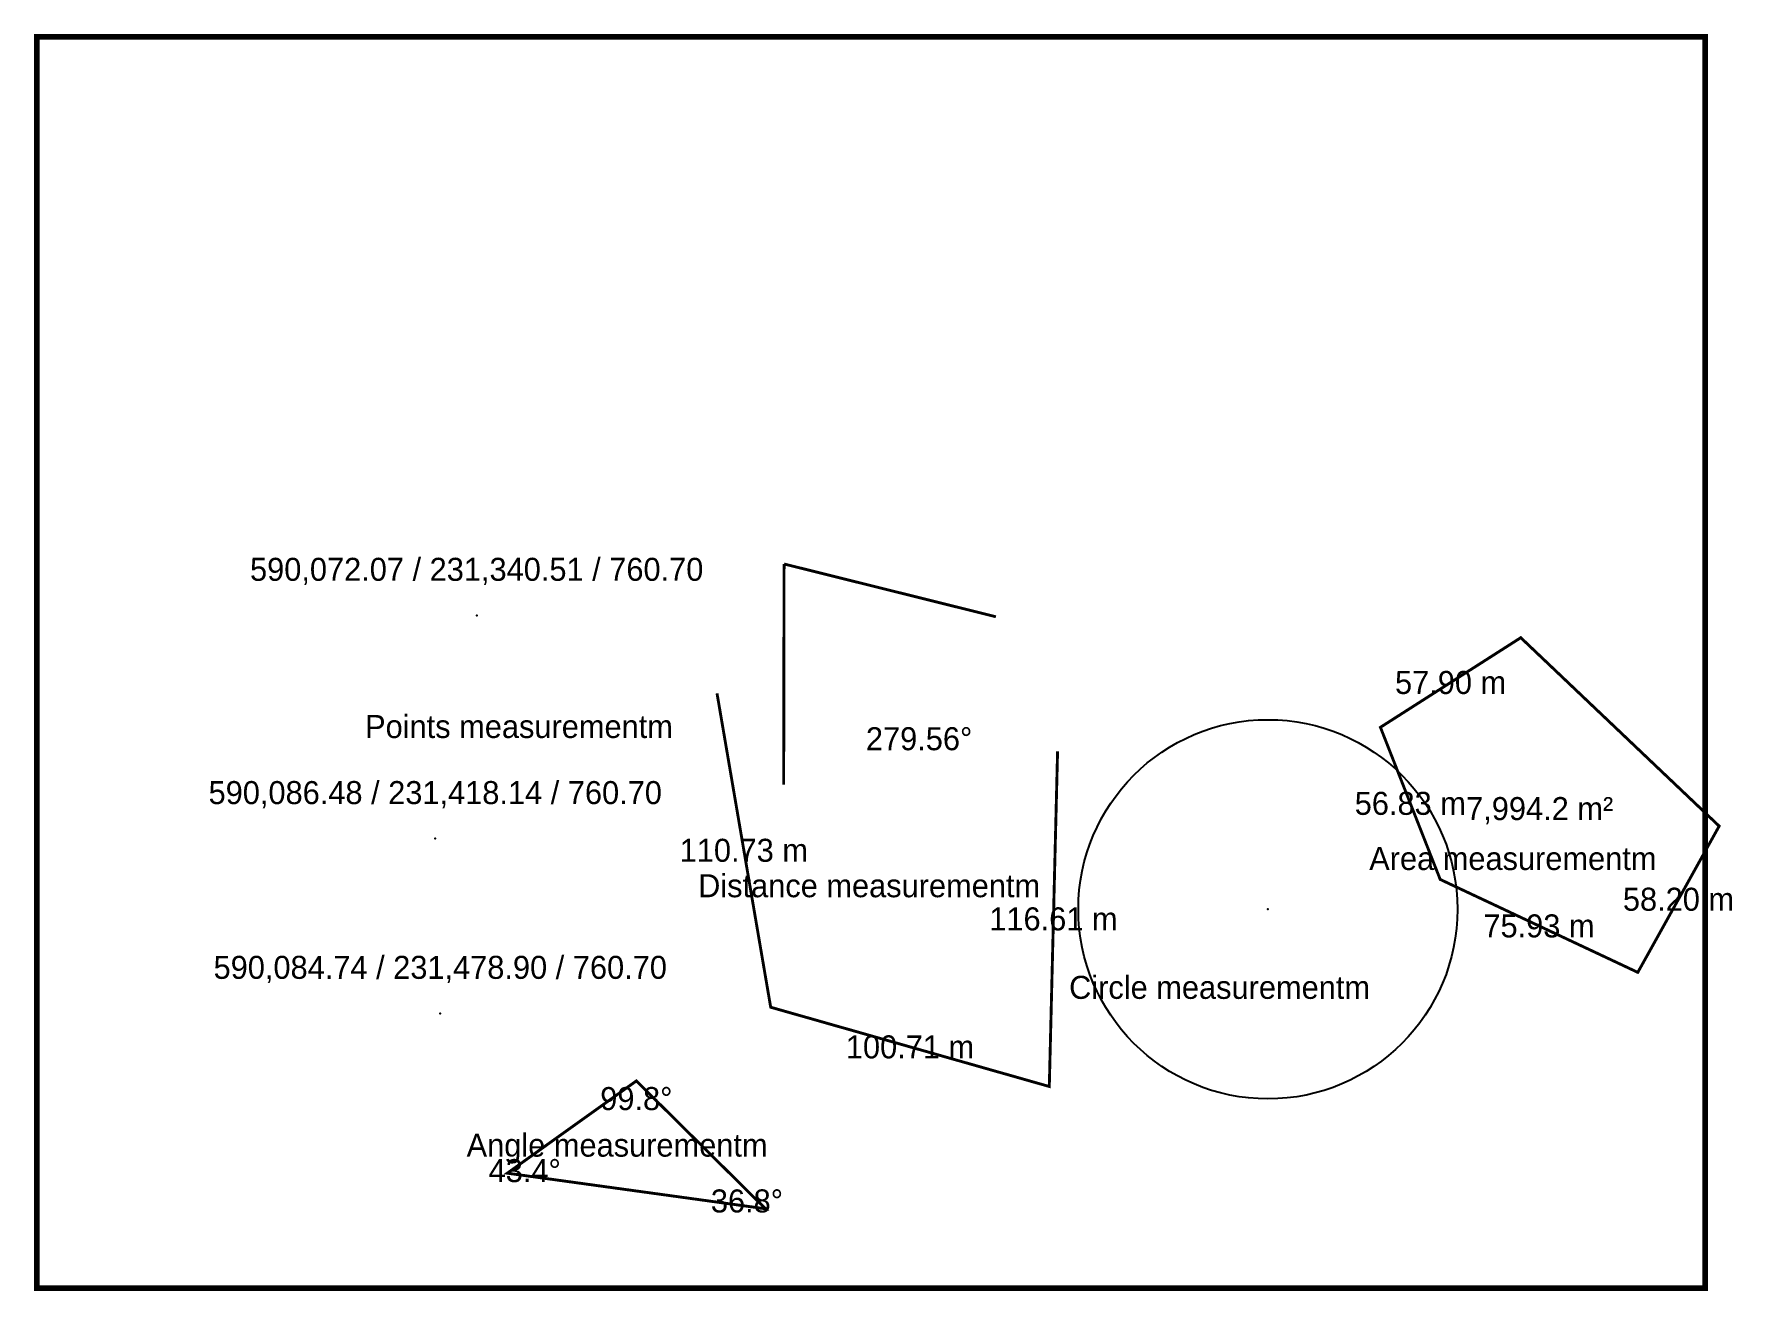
# Model space of a CAD drawing. Header units: metres. Extents: x -291 to 299, y -146 to 291.
import ezdxf
from ezdxf.enums import TextEntityAlignment as Align

# ---------------------------------------------------------------- set-up
doc = ezdxf.new("R2010")
doc.units = ezdxf.units.M
for name, color, linetype, true_color in [('Annotations', 7, 'CONTINUOUS', 0x0000ff), ('Project Plane', 7, 'CONTINUOUS', 0xffffff), ('projected Measure_00', 7, 'CONTINUOUS', 0x00ff00), ('projected Measure_11', 7, 'CONTINUOUS', 0x00ff00), ('projected Measure_55', 7, 'CONTINUOUS', 0x00ff00), ('projected Measure_66', 7, 'CONTINUOUS', 0x00ff00), ('projected Measure_77', 7, 'CONTINUOUS', 0x00ff00), ('projected Point2', 7, 'CONTINUOUS', 0x00ff00), ('projected Point3', 7, 'CONTINUOUS', 0x00ff00), ('projected Point4', 7, 'CONTINUOUS', 0x00ff00)]:
    doc.layers.add(name, color=color, linetype=linetype, true_color=true_color)

msp = doc.modelspace()

# ---------------------------------------------------------------- linework, layer by layer
at = {"layer": 'Project Plane', "const_width": 2}
msp.add_lwpolyline([(-290.04, -145.03), (290.04, -145.03), (290.04, 290.04), (-290.04, 290.04)], close=True, dxfattribs=at)
at = {"layer": 'projected Measure_00', "const_width": 1}
msp.add_lwpolyline([(-53.54, 61.78), (-34.87, -47.36), (62, -74.92), (64.88, 41.65)], dxfattribs=at)
at = {"layer": 'projected Measure_11', "const_width": 1}
msp.add_lwpolyline([(225.94, 81.13), (177.14, 49.97), (197.92, -2.92), (266.63, -35.24), (294.92, 15.62)], close=True, dxfattribs=at)
at = {"layer": 'projected Measure_55'}
msp.add_circle((138.02, -13.3), 65.92, dxfattribs=at)
msp.add_point((138.02, -13.3), dxfattribs=at)
at = {"layer": 'projected Measure_66', "const_width": 1}
msp.add_lwpolyline([(-81.59, -72.99), (-126.46, -105.06), (-36.66, -117.44)], close=True, dxfattribs=at)
at = {"layer": 'projected Measure_77', "const_width": 1}
for points in [[(-30.22, 106.76), (-30.36, 29.97)], [(-30.22, 106.76), (43.43, 88.41)]]:
    msp.add_lwpolyline(points, dxfattribs=at)
at = {"layer": 'projected Point2'}
msp.add_point((-137.1, 88.9), dxfattribs=at)
at = {"layer": 'projected Point3'}
msp.add_point((-151.51, 11.27), dxfattribs=at)
at = {"layer": 'projected Point4'}
msp.add_point((-149.77, -49.49), dxfattribs=at)

# ---------------------------------------------------------------- texts
at = {"layer": 'Annotations'}
for s, p in [('Points measurementm', (-122.39, 50.25)), ('Area measurementm', (223.18, 4.35)), ('Distance measurementm', (-0.65, -5.11)), ('Circle measurementm', (121.2, -40.45)), ('Angle measurementm', (-88.28, -95.31))]:
    msp.add_text(s, height=8, dxfattribs=at).set_placement(p, align=Align.MIDDLE_CENTER)
at = {"layer": 'projected Measure_00'}
for s, p in [('110.73 m', (-44.21, 7.21)), ('116.61 m', (63.44, -16.63)), ('100.71 m', (13.56, -61.14))]:
    msp.add_text(s, height=8, dxfattribs=at).set_placement(p, align=Align.MIDDLE_CENTER)
at = {"layer": 'projected Measure_11'}
for s, p in [('57.90 m', (201.54, 65.55)), ('56.83 m', (187.53, 23.53)), ('7,994.2 m²', (232.51, 21.71)), ('58.20 m', (280.77, -9.81)), ('75.93 m', (232.27, -19.08))]:
    msp.add_text(s, height=8, dxfattribs=at).set_placement(p, align=Align.MIDDLE_CENTER)
at = {"layer": 'projected Measure_66'}
for s, p in [('99.8°', (-81.59, -79.12)), ('43.4°', (-120.4, -104.17)), ('36.8°', (-43.13, -114.71))]:
    msp.add_text(s, height=8, dxfattribs=at).set_placement(p, align=Align.MIDDLE_CENTER)
at = {"layer": 'projected Measure_77'}
msp.add_text('279.56°', height=8, dxfattribs=at).set_placement((16.73, 46), align=Align.MIDDLE_CENTER)
at = {"layer": 'projected Point2'}
msp.add_text('590,072.07 / 231,340.51 / 760.70', height=8, dxfattribs=at).set_placement((-137.1, 104.9), align=Align.MIDDLE_CENTER)
at = {"layer": 'projected Point3'}
msp.add_text('590,086.48 / 231,418.14 / 760.70', height=8, dxfattribs=at).set_placement((-151.51, 27.27), align=Align.MIDDLE_CENTER)
at = {"layer": 'projected Point4'}
msp.add_text('590,084.74 / 231,478.90 / 760.70', height=8, dxfattribs=at).set_placement((-149.77, -33.49), align=Align.MIDDLE_CENTER)

doc.saveas('drawing.dxf')
